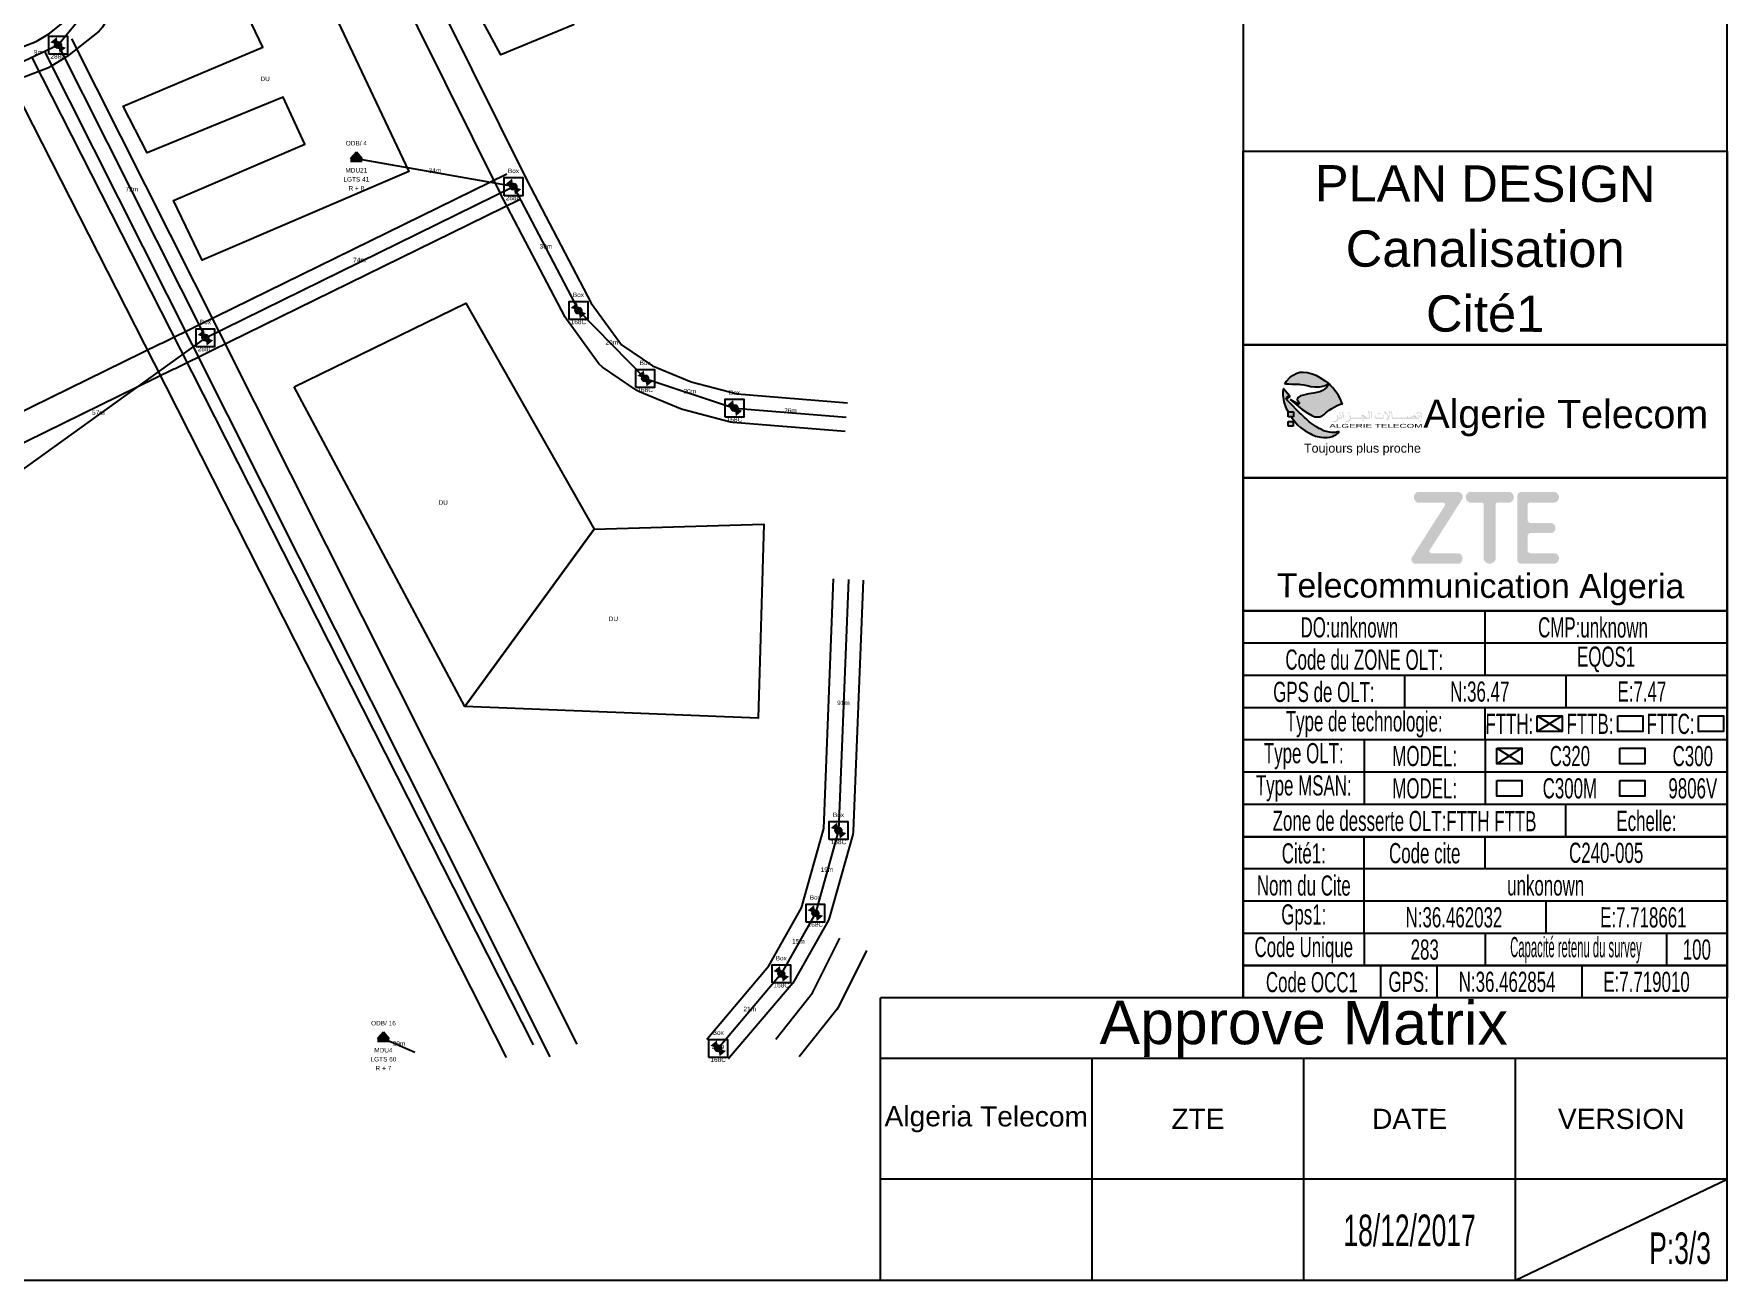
# Model space of a CAD drawing. Header units: millimetres. Extents: x -2012 to 1398, y -1200 to 746.
# Drawn here: x 978.3 to 1398.3, y -280.2 to 28.9 of the extents above; entities that cross this region are included whole.
import ezdxf
from ezdxf.enums import TextEntityAlignment as Align

# ---------------------------------------------------------------- set-up
doc = ezdxf.new("R2010")
doc.units = ezdxf.units.MM
doc.styles.get("Standard").update_dxf_attribs({"font": 'arial.ttf'})

# ---------------------------------------------------------------- blocks, each defined once
blk = doc.blocks.new('AT LOGO')
at = {"linetype": 'Continuous', "true_color": 0x0000ff}
h = blk.add_hatch(color=5, dxfattribs=at)
h.paths.add_polyline_path([(9.49, -4.04), (9.01, -3.78), (8.54, -3.58), (7.95, -3.43), (7.42, -3.39), (7.03, -3.41), (6.64, -3.53), (6.19, -3.75), (5.76, -4.07), (5.37, -4.49), (5.15, -4.85), (5.32, -4.87), (5.67, -4.89), (6.01, -4.9), (6.48, -4.9), (6.95, -4.94), (7.12, -4.96), (7.55, -5), (7.94, -5.1), (8.39, -5.21), (8.88, -5.27), (9.46, -5.27), (9.88, -5.18), (10.16, -5.09), (10.44, -4.9), (10.55, -4.77), (10.19, -4.52)], flags=0)
h.paths.add_polyline_path([(9.41, -10.38), (9.07, -10.18), (8.69, -9.92), (8.46, -9.76), (8.18, -9.54), (7.99, -9.38), (7.75, -9.15), (7.6, -9.02), (7.37, -8.81), (7.16, -8.61), (6.98, -8.43), (6.73, -8.18), (5.98, -7.41), (5.39, -6.81), (5.33, -6.69), (5.33, -6.6), (5.37, -6.59), (5.49, -6.6), (5.62, -6.64), (5.5, -6.56), (5.46, -6.51), (5.44, -6.48), (5.43, -6.42), (5.46, -6.41), (5.51, -6.41), (5.58, -6.43), (5.83, -6.45), (5.74, -6.31), (4.99, -5.47), (4.96, -5.45), (4.96, -5.47), (4.92, -5.8), (4.92, -6.26), (5, -6.79), (5.04, -7.07), (5.2, -7.56), (5.28, -7.8), (5.56, -8.3), (6.24, -8.3), (6.24, -8.93), (5.93, -8.93), (6.22, -9.3), (6.57, -9.72), (6.74, -9.92), (7.09, -10.24), (7.69, -10.66), (8.28, -11.01), (8.51, -11.14), (8.96, -11.32), (9.6, -11.47), (9.99, -11.51), (10.39, -11.51), (10.75, -11.47), (11.06, -11.38), (11.28, -11.26), (11.46, -11.16), (11.64, -11.01), (11.72, -10.94), (11.91, -10.75), (11.67, -10.8), (11.44, -10.86), (11.17, -10.86), (10.93, -10.86), (10.68, -10.83), (10.32, -10.75), (10, -10.65), (9.72, -10.52)], flags=0)
at = {"true_color": 0x009900}
h = blk.add_hatch(color=94, dxfattribs=at)
h.paths.add_polyline_path([(12.24, -7.18), (12, -6.67), (11.75, -6.22), (11.49, -5.84), (11.27, -5.54), (11.07, -5.31), (10.85, -5.08), (10.64, -4.84), (10.38, -5.27), (10.08, -5.51), (9.81, -5.67), (9.51, -5.81), (9.07, -5.93), (8.7, -5.99), (8.13, -6.06), (7.45, -6.24), (7.1, -6.33), (6.8, -6.54), (6.72, -6.67), (6.7, -6.75), (6.7, -6.82), (6.74, -6.9), (6.88, -7.11), (6.94, -7.18), (6.94, -7.24), (6.93, -7.3), (6.9, -7.34), (6.85, -7.34), (6.75, -7.33), (6.69, -7.29), (5.81, -6.8), (6.56, -7.41), (7.32, -8.04), (8.01, -8.49), (8.51, -8.78), (8.88, -8.92), (9.02, -8.95), (9.3, -8.95), (9.51, -8.92), (9.78, -8.8), (10.02, -8.63), (10.16, -8.52), (10.25, -8.43), (10.65, -8.11), (10.99, -7.88), (11.27, -7.72), (11.54, -7.56), (11.74, -7.47), (11.95, -7.38), (12.06, -7.34), (12.14, -7.33), (12.3, -7.35)], flags=0)
h.paths.add_polyline_path([(6.24, -8.3), (5.56, -8.3), (5.56, -8.93), (6.24, -8.93)], flags=0)
h.paths.add_polyline_path([(6.19, -9.49), (5.57, -9.49), (5.57, -10.08), (6.19, -10.08)], flags=0)
at = {"linetype": 'Continuous', "true_color": 0x0000ff}
h = blk.add_hatch(color=5, dxfattribs=at)
h.paths.add_polyline_path([(12.18, -8.87), (12.17, -8.83), (12.17, -8.81), (12.16, -8.77), (12.14, -8.73), (12.1, -8.68), (12.09, -8.66), (12.08, -8.66), (12.02, -8.79), (12.05, -8.83), (12.05, -8.83), (12.07, -8.86), (12.08, -8.87), (12.09, -8.88), (12.1, -8.92), (12.11, -8.96), (12.12, -8.96), (12.12, -9.05), (11.78, -9.05), (11.78, -8.94), (11.77, -8.9), (11.77, -8.89), (11.75, -8.83), (11.71, -8.77), (11.68, -8.74), (11.65, -8.71), (11.65, -8.71), (11.64, -8.71), (11.63, -8.73), (11.62, -8.76), (11.62, -8.78), (11.6, -8.83), (11.6, -8.83), (11.62, -8.86), (11.63, -8.87), (11.64, -8.89), (11.66, -8.92), (11.68, -8.94), (11.69, -8.97), (11.71, -9.04), (11.72, -9.04), (11.72, -9.12), (11.71, -9.12), (11.71, -9.13), (11.7, -9.16), (11.69, -9.18), (11.67, -9.21), (11.65, -9.24), (11.65, -9.25), (11.6, -9.3), (11.58, -9.32), (11.54, -9.35), (11.51, -9.37), (11.47, -9.4), (11.41, -9.43), (11.38, -9.44), (11.32, -9.46), (11.21, -9.46), (11.07, -9.43), (11.06, -9.43), (11.05, -9.44), (11.05, -9.45), (11.05, -9.46), (11.05, -9.47), (11.1, -9.48), (11.15, -9.51), (11.27, -9.54), (11.33, -9.56), (11.43, -9.56), (11.47, -9.54), (11.5, -9.53), (11.53, -9.51), (11.56, -9.49), (11.59, -9.47), (11.63, -9.44), (11.67, -9.4), (11.7, -9.37), (11.71, -9.35), (11.74, -9.32), (11.75, -9.28), (11.77, -9.25), (11.78, -9.22), (11.78, -9.17), (12.18, -9.17)], flags=0)
h.paths.add_polyline_path([(12.44, -8.85), (12.43, -8.73), (12.39, -8.36), (12.37, -8.21), (12.37, -8.2), (12.37, -8.2), (12.29, -8.34), (12.29, -8.37), (12.3, -8.48), (12.32, -8.59), (12.34, -8.81), (12.35, -8.86), (12.35, -8.91), (12.35, -8.98), (12.36, -8.98), (12.36, -9.16), (12.35, -9.16), (12.35, -9.19), (12.36, -9.2), (12.37, -9.2), (12.37, -9.19), (12.38, -9.19), (12.39, -9.16), (12.4, -9.15), (12.42, -9.1), (12.43, -9.07), (12.44, -9.03)], flags=0)
h.paths.add_polyline_path([(12.08, -8.47), (12.09, -8.46), (12.09, -8.45), (12.09, -8.44), (12.09, -8.44), (12.07, -8.45), (12.07, -8.45), (12.01, -8.45), (12.01, -8.45), (12, -8.44), (11.97, -8.43), (11.96, -8.42), (11.94, -8.41), (11.94, -8.41), (11.94, -8.39), (11.94, -8.39), (11.97, -8.38), (11.97, -8.38), (12.01, -8.38), (12.01, -8.38), (12.04, -8.4), (12.05, -8.4), (12.06, -8.37), (12.06, -8.33), (12.04, -8.31), (12, -8.31), (11.98, -8.32), (11.96, -8.34), (11.93, -8.36), (11.93, -8.37), (11.91, -8.39), (11.9, -8.4), (11.9, -8.41), (11.9, -8.44), (11.91, -8.46), (11.91, -8.46), (11.93, -8.48), (11.93, -8.48), (11.93, -8.49), (11.92, -8.49), (11.9, -8.51), (11.88, -8.52), (11.87, -8.53), (11.87, -8.55), (11.88, -8.55), (11.93, -8.53), (11.96, -8.52), (11.98, -8.51), (12.04, -8.5), (12.06, -8.48)], flags=0)
h.paths.add_polyline_path([(13.05, -8.36), (12.99, -8.48), (13.13, -8.55), (13.19, -8.43)], flags=0)
h.paths.add_polyline_path([(13.2, -8.72), (13.17, -8.71), (13.13, -8.83), (13.17, -8.89), (13.21, -8.94), (13.23, -8.99), (13.24, -9.05), (13.24, -9.12), (13.23, -9.15), (13.19, -9.23), (13.13, -9.3), (13.09, -9.33), (13.07, -9.35), (13.01, -9.39), (13, -9.4), (12.93, -9.44), (12.85, -9.46), (12.74, -9.46), (12.74, -9.46), (12.6, -9.43), (12.58, -9.43), (12.57, -9.45), (12.57, -9.46), (12.58, -9.47), (12.69, -9.51), (12.76, -9.54), (12.86, -9.56), (12.95, -9.56), (13.03, -9.53), (13.09, -9.49), (13.15, -9.45), (13.23, -9.37), (13.25, -9.34), (13.28, -9.29), (13.3, -9.25), (13.3, -9.22), (13.3, -9.17), (15.69, -9.17), (15.69, -8.99), (15.6, -8.4), (15.64, -8.4), (15.64, -8.37), (15.65, -8.31), (15.65, -8.25), (15.62, -8.23), (15.56, -8.21), (15.53, -8.17), (15.53, -8.15), (15.52, -8.14), (15.51, -8.14), (15.5, -8.16), (15.49, -8.21), (15.48, -8.27), (15.52, -8.36), (15.52, -8.38), (15.53, -8.48), (15.55, -8.65), (15.58, -8.81), (15.61, -9.05), (15.3, -9.05), (15.24, -9), (15.18, -8.94), (15.08, -8.85), (15, -8.79), (14.95, -8.75), (14.9, -8.73), (14.85, -8.71), (14.77, -8.71), (14.73, -8.72), (14.7, -8.73), (14.67, -8.76), (14.66, -8.78), (14.64, -8.8), (14.61, -8.85), (14.61, -8.86), (14.74, -8.86), (14.77, -8.86), (14.86, -8.89), (14.97, -8.95), (15.08, -9.05), (13.3, -9.05), (13.3, -8.94), (13.3, -8.9), (13.28, -8.83)], flags=0)
h.paths.add_polyline_path([(14.95, -9.35), (14.82, -9.28), (14.76, -9.39), (14.89, -9.47)], flags=0)
h.paths.add_polyline_path([(15.95, -8.85), (15.91, -8.35), (15.89, -8.21), (15.88, -8.2), (15.88, -8.2), (15.81, -8.33), (15.8, -8.34), (15.8, -8.37), (15.85, -8.81), (15.87, -8.98), (15.87, -9.19), (15.87, -9.2), (15.89, -9.2), (15.92, -9.13), (15.93, -9.1), (15.95, -9.02)], flags=0)
h.paths.add_polyline_path([(17.42, -8.87), (17.4, -8.79), (17.39, -8.74), (17.37, -8.7), (17.36, -8.69), (17.35, -8.68), (17.34, -8.66), (17.33, -8.65), (17.33, -8.65), (17.32, -8.67), (17.3, -8.71), (17.27, -8.78), (17.27, -8.78), (17.28, -8.79), (17.31, -8.82), (17.32, -8.84), (17.33, -8.86), (17.34, -8.88), (17.36, -8.94), (17.36, -8.94), (17.36, -9.03), (16.61, -9.03), (16.56, -9.02), (16.48, -9), (16.45, -8.98), (16.42, -8.95), (16.4, -8.93), (16.39, -8.91), (16.38, -8.88), (16.37, -8.88), (16.37, -8.81), (16.38, -8.81), (16.39, -8.76), (16.42, -8.69), (16.42, -8.67), (16.4, -8.66), (16.38, -8.69), (16.37, -8.71), (16.34, -8.76), (16.33, -8.81), (16.32, -8.84), (16.31, -8.87), (16.31, -8.96), (16.33, -9.03), (16.37, -9.08), (16.39, -9.1), (16.42, -9.13), (16.48, -9.15), (16.52, -9.16), (16.58, -9.17), (17.42, -9.17)], flags=0)
h.paths.add_polyline_path([(16.87, -8.54), (16.73, -8.47), (16.67, -8.58), (16.81, -8.65)], flags=0)
h.paths.add_polyline_path([(17.05, -8.46), (16.92, -8.39), (16.86, -8.51), (16.99, -8.58)], flags=0)
h.paths.add_polyline_path([(17.68, -8.37), (17.61, -8.3), (17.55, -8.25), (17.51, -8.25), (17.49, -8.28), (17.49, -8.3), (17.49, -8.41), (17.5, -8.42), (17.51, -8.45), (17.53, -8.48), (17.56, -8.51), (17.62, -8.57), (17.64, -8.59), (17.65, -8.59), (17.68, -8.59), (17.71, -8.58), (17.74, -8.58), (17.74, -8.59), (17.75, -8.6), (17.76, -8.61), (17.77, -8.62), (17.79, -8.64), (17.79, -8.65), (17.81, -8.66), (17.81, -8.68), (17.83, -8.71), (17.84, -8.72), (17.86, -8.75), (17.97, -8.94), (17.97, -8.96), (17.94, -9), (17.87, -9.06), (17.8, -9.11), (17.75, -9.13), (17.74, -9.19), (17.73, -9.22), (17.73, -9.28), (17.85, -9.28), (17.98, -9.26), (18.08, -9.24), (18.1, -9.24), (18.1, -9.21), (18.1, -9.09), (18.09, -9.03), (18.05, -8.96), (18.05, -8.94), (18.09, -8.87), (18.12, -8.8), (18.15, -8.73), (18.16, -8.66), (18.16, -8.63), (18.17, -8.55), (18.17, -8.47), (18.21, -8.48), (18.22, -8.48), (18.25, -8.36), (18.25, -8.34), (18.17, -8.3), (18.14, -8.28), (18.13, -8.27), (18.12, -8.25), (18.12, -8.24), (18.11, -8.24), (18.1, -8.24), (18.1, -8.24), (18.07, -8.32), (18.07, -8.35), (18.07, -8.41), (18.1, -8.43), (18.1, -8.43), (18.1, -8.57), (18.09, -8.66), (18.05, -8.8), (18.03, -8.86), (18.02, -8.87), (18.01, -8.87), (17.96, -8.78), (17.9, -8.68), (17.8, -8.52)], flags=0)
h.paths.add_polyline_path([(18.01, -9.01), (18.01, -9.01), (18.01, -9.02), (18.01, -9.03), (18.03, -9.06), (18.03, -9.07), (18.04, -9.08), (18.04, -9.08), (18.04, -9.12), (18.04, -9.12), (18.03, -9.13), (18.02, -9.13), (18, -9.14), (17.97, -9.14), (17.97, -9.15), (17.85, -9.15), (17.85, -9.14), (17.86, -9.14), (17.87, -9.14), (17.89, -9.12), (17.95, -9.07), (17.99, -9.03)], flags=0)
h.paths.add_polyline_path([(18.44, -8.31), (18.42, -8.22), (18.42, -8.21), (18.41, -8.21), (18.31, -8.36), (18.34, -8.39), (18.35, -8.41), (18.37, -8.45), (18.39, -8.51), (18.4, -8.66), (18.42, -8.93), (18.43, -9.02), (18.44, -9.06), (18.45, -9.08), (18.46, -9.1), (18.48, -9.13), (18.49, -9.15), (18.51, -9.16), (18.54, -9.17), (20.26, -9.17), (20.29, -9.16), (20.32, -9.15), (20.34, -9.13), (20.35, -9.13), (20.35, -9.13), (20.41, -9.16), (20.45, -9.17), (21.84, -9.17), (21.84, -8.87), (21.83, -8.81), (21.82, -8.78), (21.8, -8.74), (21.77, -8.7), (21.76, -8.67), (21.75, -8.67), (21.75, -8.68), (21.69, -8.8), (21.69, -8.8), (21.72, -8.83), (21.72, -8.84), (21.74, -8.86), (21.75, -8.88), (21.76, -8.91), (21.77, -8.93), (21.78, -8.96), (21.78, -8.96), (21.78, -9.05), (21.45, -9.05), (21.45, -8.92), (21.44, -8.88), (21.42, -8.85), (21.4, -8.82), (21.39, -8.81), (21.36, -8.79), (21.34, -8.77), (21.29, -8.76), (21.17, -8.76), (21.11, -8.77), (21.04, -8.8), (20.99, -8.83), (20.93, -8.87), (20.86, -8.92), (20.76, -8.97), (20.69, -9), (20.64, -9.01), (20.61, -9.02), (20.58, -9.03), (20.49, -9.03), (20.46, -9.02), (20.45, -9.01), (20.44, -9.01), (20.4, -8.97), (20.4, -8.96), (20.39, -8.95), (20.38, -8.94), (20.37, -8.91), (20.35, -8.88), (20.35, -8.85), (20.34, -8.83), (20.34, -8.82), (20.33, -8.81), (20.33, -8.81), (20.32, -8.82), (20.3, -8.85), (20.3, -8.89), (20.31, -8.94), (20.31, -8.96), (20.3, -8.99), (20.29, -9.01), (20.28, -9.01), (20.26, -9.02), (20.24, -9.05), (18.55, -9.05), (18.52, -9), (18.5, -8.96), (18.48, -8.82), (18.47, -8.66), (18.46, -8.45)], flags=0)
h.paths.add_polyline_path([(20.8, -9.03), (20.81, -9.03), (20.88, -8.99), (20.96, -8.95), (21, -8.93), (21.01, -8.93), (21.07, -8.91), (21.11, -8.9), (21.11, -8.9), (21.21, -8.9), (21.21, -8.9), (21.23, -8.91), (21.26, -8.92), (21.27, -8.92), (21.28, -8.93), (21.29, -8.93), (21.31, -8.94), (21.31, -8.95), (21.32, -8.95), (21.32, -9), (21.31, -9), (21.3, -9.01), (21.29, -9.01), (21.28, -9.02), (21.23, -9.03), (21.23, -9.03), (20.8, -9.03)], flags=0)
h.paths.add_polyline_path([(22.06, -8.36), (22.05, -8.22), (22.04, -8.2), (22.04, -8.2), (21.97, -8.34), (21.96, -8.35), (21.96, -8.37), (22.01, -8.82), (22.02, -8.98), (22.02, -9.2), (22.03, -9.2), (22.05, -9.2), (22.08, -9.13), (22.09, -9.1), (22.11, -9.03), (22.11, -8.86)], flags=0)
h.paths.add_polyline_path([(21.84, -8.39), (21.71, -8.32), (21.64, -8.44), (21.78, -8.51)], flags=0)
h.paths.add_polyline_path([(21.66, -8.47), (21.52, -8.4), (21.46, -8.51), (21.6, -8.58)], flags=0)
h.paths.add_polyline_path([(22.07, -9.34), (22.06, -9.33), (22.05, -9.32), (22.01, -9.32), (21.99, -9.33), (21.97, -9.34), (21.93, -9.39), (21.91, -9.42), (21.91, -9.46), (21.92, -9.47), (21.92, -9.48), (21.93, -9.48), (21.94, -9.49), (21.95, -9.5), (21.95, -9.5), (21.94, -9.5), (21.92, -9.51), (21.92, -9.51), (21.9, -9.52), (21.89, -9.53), (21.88, -9.54), (21.88, -9.56), (21.89, -9.56), (21.91, -9.55), (22.02, -9.52), (22.05, -9.51), (22.07, -9.49), (22.09, -9.48), (22.09, -9.48), (22.1, -9.47), (22.1, -9.45), (22.09, -9.45), (22.08, -9.46), (22.08, -9.46), (22.02, -9.46), (22.02, -9.46), (22, -9.45), (21.97, -9.43), (21.96, -9.43), (21.95, -9.42), (21.95, -9.41), (21.96, -9.4), (21.96, -9.4), (21.97, -9.4), (21.97, -9.39), (22.02, -9.39), (22.02, -9.4), (22.03, -9.4), (22.04, -9.41), (22.05, -9.41), (22.05, -9.41), (22.06, -9.4), (22.06, -9.4), (22.07, -9.39)], flags=0)
at = {"color": 5, "true_color": 0x0000ff}
for p, q in [((5.37, -4.49), (5.76, -4.07)), ((5.76, -4.07), (6.19, -3.75)), ((6.19, -3.75), (6.64, -3.53)), ((6.64, -3.53), (7.03, -3.41)), ((7.03, -3.41), (7.42, -3.39)), ((7.42, -3.39), (7.95, -3.43)), ((7.95, -3.43), (8.54, -3.58)), ((8.54, -3.58), (9.01, -3.78)), ((9.01, -3.78), (9.49, -4.04)), ((9.49, -4.04), (10.19, -4.52)), ((5.15, -4.85), (5.37, -4.49)), ((5.32, -4.87), (5.15, -4.85)), ((5.67, -4.89), (5.32, -4.87)), ((6.01, -4.9), (5.67, -4.89)), ((6.48, -4.9), (6.01, -4.9)), ((6.95, -4.94), (6.48, -4.9)), ((7.12, -4.96), (6.95, -4.94)), ((7.55, -5), (7.12, -4.96)), ((7.94, -5.1), (7.55, -5)), ((8.39, -5.21), (7.94, -5.1)), ((8.88, -5.27), (8.39, -5.21)), ((9.46, -5.27), (8.88, -5.27)), ((9.88, -5.18), (9.46, -5.27)), ((10.16, -5.09), (9.88, -5.18)), ((10.44, -4.9), (10.16, -5.09)), ((10.19, -4.52), (10.55, -4.77)), ((10.55, -4.77), (10.44, -4.9))]:
    blk.add_line(p, q, dxfattribs=at)
at = {"color": 5, "linetype": 'ByBlock', "true_color": 0x0000ff}
for p, q in [((4.96, -5.47), (4.92, -5.8)), ((4.92, -5.8), (4.92, -6.26)), ((4.92, -6.26), (5, -6.79)), ((5, -6.79), (5.04, -7.07)), ((5.04, -7.07), (5.2, -7.56)), ((5.2, -7.56), (5.28, -7.8)), ((5.28, -7.8), (5.56, -8.3))]:
    blk.add_line(p, q, dxfattribs=at)
at = {"color": 5, "linetype": 'Continuous', "true_color": 0x0000ff}
for p, q in [((4.99, -5.47), (4.96, -5.45)), ((4.96, -5.45), (4.96, -5.47)), ((5.74, -6.31), (4.99, -5.47)), ((5.33, -6.64), (5.34, -6.6)), ((5.33, -6.69), (5.33, -6.64)), ((5.39, -6.81), (5.33, -6.69)), ((5.34, -6.6), (5.37, -6.59)), ((5.37, -6.59), (5.49, -6.6)), ((5.98, -7.41), (5.39, -6.81)), ((5.43, -6.42), (5.46, -6.41)), ((5.43, -6.44), (5.43, -6.42)), ((5.44, -6.48), (5.43, -6.44)), ((5.46, -6.51), (5.44, -6.48)), ((5.46, -6.41), (5.51, -6.41)), ((5.5, -6.56), (5.46, -6.51)), ((5.49, -6.6), (5.62, -6.64)), ((5.62, -6.64), (5.5, -6.56)), ((5.51, -6.41), (5.58, -6.43)), ((5.58, -6.43), (5.83, -6.45)), ((5.83, -6.45), (5.74, -6.31)), ((6.73, -8.18), (5.98, -7.41)), ((6.98, -8.43), (6.73, -8.18)), ((5.93, -8.93), (6.22, -9.3)), ((6.22, -9.3), (6.57, -9.72)), ((6.57, -9.72), (6.74, -9.92)), ((6.74, -9.92), (7.09, -10.24)), ((7.16, -8.61), (6.98, -8.43)), ((7.09, -10.24), (7.69, -10.66)), ((7.37, -8.81), (7.16, -8.61)), ((7.6, -9.02), (7.37, -8.81)), ((7.75, -9.15), (7.6, -9.02)), ((7.99, -9.38), (7.75, -9.15)), ((8.18, -9.54), (7.99, -9.38)), ((8.46, -9.76), (8.18, -9.54)), ((8.69, -9.92), (8.46, -9.76)), ((9.07, -10.18), (8.69, -9.92)), ((9.41, -10.38), (9.07, -10.18)), ((9.72, -10.52), (9.41, -10.38)), ((7.69, -10.66), (8.28, -11.01)), ((8.28, -11.01), (8.51, -11.14)), ((8.51, -11.14), (8.96, -11.32)), ((8.96, -11.32), (9.6, -11.47)), ((9.6, -11.47), (9.99, -11.51)), ((10, -10.65), (9.72, -10.52)), ((9.99, -11.51), (10.39, -11.51)), ((10.32, -10.75), (10, -10.65)), ((10.68, -10.83), (10.32, -10.75)), ((10.39, -11.51), (10.75, -11.47)), ((10.93, -10.86), (10.68, -10.83)), ((10.75, -11.47), (11.06, -11.38)), ((11.17, -10.86), (10.93, -10.86)), ((11.06, -11.38), (11.28, -11.26)), ((11.44, -10.86), (11.17, -10.86)), ((11.28, -11.26), (11.46, -11.16)), ((11.67, -10.8), (11.44, -10.86)), ((11.46, -11.16), (11.64, -11.01)), ((11.64, -11.01), (11.72, -10.94)), ((11.91, -10.75), (11.67, -10.8)), ((11.72, -10.94), (11.91, -10.75))]:
    blk.add_line(p, q, dxfattribs=at)
at = {"color": 92, "lineweight": -3, "true_color": 0x00cc00}
for p, q in [((7.45, -6.24), (7.1, -6.33)), ((8.13, -6.06), (7.45, -6.24)), ((8.7, -5.99), (8.13, -6.06)), ((9.07, -5.93), (8.7, -5.99)), ((9.51, -5.81), (9.07, -5.93)), ((9.81, -5.67), (9.51, -5.81)), ((10.08, -5.51), (9.81, -5.67)), ((10.38, -5.27), (10.08, -5.51)), ((10.64, -4.84), (10.38, -5.27)), ((10.85, -5.08), (10.64, -4.84)), ((10.64, -4.84), (10.64, -4.84)), ((11.07, -5.31), (10.85, -5.08)), ((11.27, -5.54), (11.07, -5.31)), ((11.49, -5.84), (11.27, -5.54)), ((11.75, -6.22), (11.49, -5.84)), ((12, -6.67), (11.75, -6.22)), ((5.56, -8.3), (6.24, -8.3)), ((5.56, -8.93), (5.56, -8.3)), ((6.69, -7.29), (5.81, -6.8)), ((5.81, -6.8), (6.56, -7.41)), ((6.24, -8.3), (6.24, -8.93)), ((6.56, -7.41), (7.32, -8.04)), ((6.75, -7.33), (6.69, -7.29)), ((6.72, -6.67), (6.7, -6.75)), ((6.7, -6.75), (6.7, -6.82)), ((6.7, -6.82), (6.74, -6.9)), ((6.8, -6.54), (6.72, -6.67)), ((6.74, -6.9), (6.88, -7.11)), ((6.85, -7.34), (6.75, -7.33)), ((7.1, -6.33), (6.8, -6.54)), ((6.9, -7.34), (6.85, -7.34)), ((6.88, -7.11), (6.94, -7.18)), ((6.93, -7.3), (6.9, -7.34)), ((6.94, -7.24), (6.93, -7.3)), ((6.94, -7.18), (6.94, -7.24)), ((7.32, -8.04), (8.01, -8.49)), ((10.25, -8.43), (10.65, -8.11)), ((10.65, -8.11), (10.99, -7.88)), ((10.99, -7.88), (11.27, -7.72)), ((11.27, -7.72), (11.54, -7.56)), ((11.54, -7.56), (11.74, -7.47)), ((11.74, -7.47), (11.95, -7.38)), ((11.95, -7.38), (12.06, -7.34)), ((12.24, -7.18), (12, -6.67)), ((12.06, -7.34), (12.14, -7.33)), ((12.14, -7.33), (12.3, -7.35)), ((12.3, -7.35), (12.24, -7.18)), ((6.24, -8.93), (5.56, -8.93)), ((5.57, -9.49), (6.19, -9.49)), ((5.57, -10.08), (5.57, -9.49)), ((6.19, -10.08), (5.57, -10.08)), ((6.19, -9.49), (6.19, -10.08)), ((8.01, -8.49), (8.51, -8.78)), ((8.51, -8.78), (8.88, -8.92)), ((8.88, -8.92), (9.02, -8.95)), ((9.02, -8.95), (9.3, -8.95)), ((9.3, -8.95), (9.51, -8.92)), ((9.51, -8.92), (9.78, -8.8)), ((9.78, -8.8), (10.02, -8.63)), ((10.02, -8.63), (10.16, -8.52)), ((10.16, -8.52), (10.25, -8.43))]:
    blk.add_line(p, q, dxfattribs=at)
at = {"ltscale": 0.2}
blk.add_text('Algerie Telecom', height=3.5, rotation=359.884, dxfattribs=at).set_placement((22.33, -10.29))
at = {"color": 94, "true_color": 0x009900, "width": 1.8}
blk.add_text('ALGERIE TELECOM', height=0.4867, dxfattribs=at).set_placement((10.67, -10.29))
at = {"color": 5, "linetype": 'Continuous', "true_color": 0x0000ff}
blk.add_text('Toujours plus proche', height=1.1124, dxfattribs=at).set_placement((7.52, -13.37))
blk = doc.blocks.new('ZTE LOGO')
at = {"true_color": 0x0066cc}
h = blk.add_hatch(color=152, dxfattribs=at)
edge = h.paths.add_edge_path(flags=0)
edge.add_arc((26.6, -2.36), 0.624, 340.3713, 439.47)
edge.add_line((26.72, -1.75), (21.7, -1.75))
edge.add_arc((21.7, -2.15), 0.403, 90, 124.8026)
edge.add_arc((21.87, -2.4), 0.713, 124.8026, 246.0414)
edge.add_line((21.59, -3.06), (24.74, -3.06))
edge.add_arc((24.76, -3.32), 0.263, -37.668, 95.2063, ccw=False)
edge.add_line((24.97, -3.48), (20.88, -9.91))
edge.add_arc((21.03, -10), 0.168, 147.5696, 166.7577)
edge.add_arc((21.43, -10.1), 0.585, 166.7577, 246.7557)
edge.add_arc((21.27, -10.48), 0.168, 246.7557, 270)
edge.add_line((21.27, -10.65), (26.75, -10.65))
edge.add_arc((26.75, -10.48), 0.168, 270, 301.3266)
edge.add_arc((26.46, -10), 0.733, 301.3266, 420.2615)
edge.add_arc((26.74, -9.51), 0.168, 60.2615, 90)
edge.add_line((26.74, -9.34), (23.31, -9.34))
edge.add_arc((23.31, -9.1), 0.234, 136.9789, 270.9901, ccw=False)
edge.add_line((23.14, -8.94), (27.19, -2.57))
edge = h.paths.add_edge_path(flags=0)
edge.add_arc((31.57, -3.34), 0.282, 89.0465, 172.1994, ccw=False)
edge.add_line((31.57, -3.06), (33.09, -3.06))
edge.add_arc((32.85, -2.4), 0.697, 290.3968, 430.0648)
edge.add_line((33.08, -1.75), (28.05, -1.75))
edge.add_arc((28.28, -2.4), 0.697, 109.8891, 249.5896)
edge.add_line((28.04, -3.06), (29.52, -3.06))
edge.add_arc((29.53, -3.34), 0.282, -6.4671, 92.287, ccw=False)
edge.add_line((29.81, -3.37), (29.81, -10.09))
edge.add_arc((29.98, -10.09), 0.168, 180, 202.0682)
edge.add_arc((30.55, -9.86), 0.786, 202.0682, 268.4705)
edge.add_line((30.53, -10.65), (30.57, -10.65))
edge.add_arc((30.55, -9.86), 0.786, 271.5295, 336.5638)
edge.add_arc((31.12, -10.11), 0.168, 336.5638, 360)
edge.add_line((31.29, -10.11), (31.29, -3.3))
edge = h.paths.add_edge_path(flags=0)
edge.add_line((35.26, -5.2), (35.26, -3.39))
edge.add_arc((35.59, -3.39), 0.336, 90, 180, ccw=False)
edge.add_line((35.59, -3.06), (38.65, -3.06))
edge.add_arc((38.48, -2.4), 0.676, 284.7167, 436.0783)
edge.add_line((38.64, -1.75), (34.41, -1.75))
edge.add_arc((34.48, -2.24), 0.498, 97.4126, 173.1021)
edge.add_line((33.98, -2.18), (33.98, -10.22))
edge.add_arc((34.49, -10.13), 0.52, 189.4263, 262.2716)
edge.add_line((34.42, -10.65), (38.65, -10.65))
edge.add_arc((38.48, -9.99), 0.676, 284.7167, 436.0783)
edge.add_line((38.64, -9.34), (35.59, -9.34))
edge.add_arc((35.59, -9), 0.336, 180, 270, ccw=False)
edge.add_line((35.26, -9), (35.26, -7.24))
edge.add_arc((35.66, -7.24), 0.403, 90, 180, ccw=False)
edge.add_line((35.66, -6.84), (38.3, -6.84))
edge.add_arc((38.06, -6.22), 0.663, 291.6587, 429.5493)
edge.add_line((38.29, -5.6), (35.66, -5.6))
edge.add_arc((35.66, -5.2), 0.403, 180, 270, ccw=False)
at = {"ltscale": 0.2}
blk.add_text('Telecommunication Algeria ', height=3, rotation=359.884, dxfattribs=at).set_placement((30, -14.88), align=Align.CENTER)
blk = doc.blocks.new('big_block')
for p, q in [((1278.28, 313.78), (1278.28, -210.22)), ((1338.28, -130.23), (1338.28, -114.23)), ((1398.28, -122.23), (1278.28, -122.23)), ((1398.28, -130.23), (1278.28, -130.23)), ((1318.28, -130.23), (1318.28, -138.23)), ((1358.28, -130.23), (1358.28, -138.23)), ((1398.28, -138.23), (1278.28, -138.23)), ((1338.28, -146.23), (1338.28, -138.23)), ((1398.28, -146.23), (1278.28, -146.23)), ((1308.28, -146.23), (1308.28, -162.23)), ((1338.28, -146.23), (1338.28, -162.23)), ((1398.28, -154.23), (1278.28, -154.23)), ((1398.28, -162.23), (1278.28, -162.23)), ((1358.28, -170.23), (1358.28, -162.23)), ((1308.29, -194.23), (1308.29, -170.23)), ((1338.29, -178.23), (1338.29, -170.23)), ((1398.29, -178.23), (1278.28, -178.23)), ((1398.29, -186.23), (1278.28, -186.23)), ((1353.29, -186.23), (1353.29, -194.23)), ((1398.28, -194.22), (1278.28, -194.22)), ((1308.29, -194.22), (1308.29, -202.22)), ((1338.29, -194.22), (1338.29, -202.22)), ((1383.28, -194.22), (1383.28, -202.22)), ((1312.3, -202.22), (1312.3, -210.22)), ((1326.29, -202.22), (1326.29, -210.22)), ((1362.29, -202.22), (1362.29, -210.22)), ((1398.28, -210.22), (1188.28, -210.22)), ((1188.28, -280.22), (1188.28, -210.22)), ((1398.28, -225.22), (1188.28, -225.22)), ((1240.78, -280.22), (1240.78, -225.22)), ((1293.28, -280.22), (1293.28, -225.22)), ((1345.78, -280.22), (1345.78, -225.22)), ((1398.28, -255.22), (1188.28, -255.22)), ((1345.78, -280.22), (1398.28, -255.22))]:
    blk.add_line(p, q)
at = {"color": 1, "ltscale": 3, "true_color": 0xff0000}
for p, q in [((1351.17, -140.27), (1357.39, -144.18)), ((1357.39, -140.27), (1351.17, -144.18)), ((1341.18, -148.27), (1347.4, -152.18)), ((1347.4, -148.27), (1341.18, -152.18))]:
    blk.add_line(p, q, dxfattribs=at)
for points in [[(558.28, -280.22), (1398.28, -280.22), (1398.28, 313.78), (558.28, 313.78)], [(1398.28, -48.23), (1278.28, -48.23), (1278.28, -0.23), (1398.28, -0.23)], [(1278.28, -48.23), (1398.28, -48.23), (1398.28, -81.23), (1278.28, -81.23)], [(1278.28, -81.23), (1398.28, -81.23), (1398.28, -114.23), (1278.28, -114.23)], [(1398.28, -170.23), (1278.28, -170.23), (1278.28, -114.23), (1398.28, -114.23)], [(1351.17, -140.27), (1357.39, -140.27), (1357.39, -144.18), (1351.17, -144.18)], [(1371.17, -140.27), (1377.39, -140.27), (1377.39, -144.18), (1371.17, -144.18)], [(1391.17, -140.27), (1397.39, -140.27), (1397.39, -144.18), (1391.17, -144.18)], [(1341.18, -148.27), (1347.4, -148.27), (1347.4, -152.18), (1341.18, -152.18)], [(1371.67, -148.27), (1377.89, -148.27), (1377.89, -152.18), (1371.67, -152.18)], [(1341.18, -156.27), (1347.4, -156.27), (1347.4, -160.18), (1341.18, -160.18)], [(1371.67, -156.27), (1377.89, -156.27), (1377.89, -160.18), (1371.67, -160.18)], [(1278.28, -170.23), (1398.28, -170.23), (1398.28, -202.22), (1278.28, -202.22)], [(1278.28, -202.22), (1398.28, -202.22), (1398.28, -210.22), (1278.28, -210.22)]]:
    blk.add_lwpolyline(points, close=True)
at = {"xscale": 2, "yscale": 2, "zscale": 2}
for name, p in [('AT LOGO', (1278.28, -48.23)), ('ZTE LOGO', (1278.28, -81.23))]:
    blk.add_blockref(name, p, dxfattribs=at)
at = {"ltscale": 0.2}
for s, p in [('PLAN DESIGN', (1338.28, -8.23)), ('Canalisation', (1338.28, -24.23)), ('Cité1', (1338.28, -40.23))]:
    blk.add_text(s, height=9, rotation=359.884, dxfattribs=at).set_placement(p, align=Align.MIDDLE)
for s, height, width, p in [('DO:unknown', 5, 0.6, (1304.6, -118.23)), ('CMP:unknown', 5, 0.6, (1365.03, -118.23)), ('Code du ZONE OLT:', 5, 0.6, (1308.28, -126.23)), ('GPS de OLT:', 5, 0.6, (1298.28, -134.23)), ('N:36.47', 5, 0.6, (1336.94, -134.23)), ('E:7.47', 5, 0.6, (1377.15, -134.23)), ('Type de technologie:', 5, 0.6, (1308.28, -142.23)), ('FTTH:', 5, 0.6, (1344.28, -142.23)), ('FTTB:', 5, 0.6, (1364.28, -142.23)), ('FTTC:', 5, 0.6, (1384.28, -142.23)), ('Type OLT:', 5, 0.6, (1293.28, -150.23)), ('MODEL:', 5, 0.6, (1323.28, -150.23)), ('C320', 5, 0.6, (1359.29, -150.23)), ('C300', 5, 0.6, (1389.78, -150.23)), ('Type MSAN:', 5, 0.6, (1293.28, -158.23)), ('MODEL:', 5, 0.6, (1323.28, -158.23)), ('C300M', 5, 0.6, (1359.29, -158.23)), ('9806V', 5, 0.6, (1389.78, -158.23)), ('Zone de desserte OLT:FTTH FTTB', 5, 0.6, (1318.28, -166.23)), ('Echelle:', 5, 0.6, (1378.28, -166.23)), ('Cité1:', 5, 0.6, (1293.29, -174.23)), ('Code cite', 5, 0.6, (1323.29, -174.23)), ('Nom du Cite', 5, 0.6, (1293.29, -182.23)), ('Gps1:', 5, 0.6, (1293.29, -190.23)), ('N:36.462032', 5, 0.6, (1330.54, -190.23)), ('E:7.718661', 5, 0.6, (1377.51, -190.23)), ('Code Unique', 4.9995, 0.6, (1293.29, -198.22)), ('Capacité retenu du survey', 4.9995, 0.4, (1360.79, -198.22)), ('GPS:', 5, 0.6, (1319.3, -206.22)), ('N:36.462854', 5, 0.6, (1343.72, -206.22)), ('E:7.719010', 5, 0.6, (1378.3, -206.22))]:
    blk.add_text(s, height=height, rotation=359.884, dxfattribs=dict(at, width=width)).set_placement(p, align=Align.MIDDLE)
at = {"color": 1, "ltscale": 0.2, "true_color": 0xff0000, "width": 0.6}
for s, height, p in [('EQOS1', 5, (1368.28, -126.23)), ('C240-005', 5, (1368.29, -174.23)), ('unkonown', 5, (1353.29, -182.23)), ('283', 4.999, (1323.29, -198.22)), ('100', 4.999, (1390.78, -198.22)), ('Code OCC1', 4.999, (1295.3, -206.22))]:
    blk.add_text(s, height=height, rotation=359.884, dxfattribs=at).set_placement(p, align=Align.MIDDLE)
for s, height, p in [('Approve Matrix', 10.7809, (1293.28, -217.69)), ('Algeria Telecom', 5, (1214.53, -240.22)), ('ZTE', 5, (1267.03, -240.22)), ('DATE', 5, (1319.53, -240.22)), ('VERSION', 5, (1372.03, -240.22))]:
    blk.add_text(s, height=height, rotation=359.884).set_placement(p, align=Align.MIDDLE)
at = {"width": 0.6}
blk.add_text('18/12/2017', height=7.824, dxfattribs=at).set_placement((1319.53, -267.72), align=Align.MIDDLE)
blk.add_text('P:3/3', height=7.824, dxfattribs=at).set_placement((1394.28, -276.22), align=Align.RIGHT)
blk = doc.blocks.new('roads.block1.A4')
at = {"layer": 'roads', "color": 7}
for points in [[(92.96, 38.24), (86.56, 27.33), (85.83, 26.48), (79.03, 20.89), (78.69, 20.65), (75.39, 18.59), (74.88, 18.33), (69.62, 16.22)], [(30.23, 48.59), (33.16, 37.57), (38.63, 29.94), (49.98, 22.86), (61.39, 21.32), (67.58, 22.3), (72.24, 24.17), (75.12, 25.97), (81.33, 31.06), (87.12, 40.93), (88.69, 52.38), (88.12, 56.51), (85.84, 63.08), (78.83, 72.24), (68.95, 77.97), (57.46, 79.52), (51.55, 78.52), (46.49, 76.6), (43.45, 74.88), (37.53, 69.76), (31.75, 59.84), (30.23, 48.59)], [(136.8, 79.16), (178.33, -6.62), (192.25, -33.9), (198.84, -43.18), (205.5, -47.81), (213.86, -51.36), (223.82, -54.04), (247.71, -56.04)], [(247.18, -62.41), (223, -60.4), (222.43, -60.3), (211.98, -57.48), (211.56, -57.33), (202.69, -53.57), (202.12, -53.25), (194.72, -48.11), (193.94, -47.34), (186.9, -37.42), (186.65, -37.02), (172.61, -9.5), (172.58, -9.44), (131.04, 76.37)], [(79.87, 24.77), (111.71, -40.16), (189.13, -198.34)], [(71.3, 20.61), (103.47, -44.29), (179.7, -198.45)], [(183.38, -201.16), (105.97, -42.98), (74.12, 21.95)], [(173.97, -201.29), (97.73, -47.13), (65.57, 17.77)], [(-0.33, -92.91), (99.16, -42.85), (99.39, -42.74), (107.4, -38.71), (174.02, -5.19)], [(176.9, -10.9), (110.28, -44.43), (102.27, -48.46), (102.04, -48.57), (2.55, -98.63)], [(217.27, -197.23), (217.43, -197.04), (230.72, -180.94), (237.76, -168.06), (242.57, -150.45), (244.7, -95.1)], [(251.09, -95.35), (248.95, -151.06), (248.84, -151.78), (243.84, -170.11), (243.56, -170.8), (236.19, -184.27), (235.85, -184.77), (222.21, -201.3), (221.99, -201.54), (221.93, -201.6)], [(232.19, -197.18), (240.13, -186.95), (246.03, -174.78)], [(251.79, -177.57), (245.74, -190.04), (245.39, -190.61), (237.24, -201.1)]]:
    blk.add_lwpolyline(points, dxfattribs=at)
blk = doc.blocks.new('buildings.block2.A4')
at = {"layer": 'building', "color": 7}
for points in [[(150.93, 62.59), (195.59, 84.32), (205.77, 65.67), (177.46, 52.67), (188.41, 27.88), (172.71, 21.2), (150.93, 62.59)], [(109.61, 48.07), (125.3, 55.09), (152.81, -4.67), (108.12, -24.35), (101.95, -11.11), (130.35, 1.37), (125.62, 11.81), (96.23, -0.55), (91.08, 9.78), (121.26, 22.91), (109.61, 48.07)], [(128.02, -52.45), (165.17, -33.88), (192.9, -84.07), (164.93, -123.36), (128.02, -52.45)], [(192.9, -84.07), (229.59, -82.93), (228.41, -125.98), (164.93, -123.36), (192.9, -84.07)]]:
    blk.add_lwpolyline(points, dxfattribs=at)
at = {"color": 7}
for p in [(121.94, 15.37), (160.46, -78.62), (197.26, -104.45)]:
    blk.add_text('DU ', height=1, dxfattribs=at).set_placement(p, align=Align.CENTER)
blk = doc.blocks.new('The door')
at = {"color": 1, "lineweight": 30, "true_color": 0xff0000}
for p, q in [((-1.25, 0), (0, 1.5)), ((-1.25, 0), (1.25, 0)), ((-1.01, 0.29), (-0.76, 0)), ((-0.76, 0.59), (-0.26, 0)), ((0.25, 1.2), (-0.75, 0)), ((-0.5, 0.9), (0.24, 0)), ((-0.25, 1.2), (0.75, 0)), ((0.5, 0.9), (-0.24, 0)), ((0, 1.5), (1.25, 0)), ((0.76, 0.59), (0.26, 0)), ((1.01, 0.29), (0.76, 0)), ((-1.25, -0.5), (1.25, -0.5))]:
    blk.add_line(p, q, dxfattribs=at)
blk = doc.blocks.new('subscriber_dwelling.block2.A4')
for p in [(141.48, -1.91), (147.34, -197.16)]:
    blk.add_blockref('The door', p)
at = {"color": 7}
for s, p in [('ODB/ 4', (141.48, 1.09)), ('LGTS 41', (141.48, -6.91)), ('MDU21', (141.48, -4.91)), ('R + 8', (141.48, -8.91)), ('ODB/ 16', (147.34, -194.16)), ('LGTS 60', (147.34, -202.16)), ('MDU4', (147.34, -200.16)), ('R + 7', (147.34, -204.16))]:
    blk.add_text(s, height=1, dxfattribs=at).set_placement(p, align=Align.CENTER)
blk = doc.blocks.new('Closure')
at = {"lineweight": 25, "true_color": 0xff0000}
h = blk.add_hatch(color=1, dxfattribs=at)
h.paths.add_polyline_path([(0, 0.02), (-0.31, 1.77), (-1.68, 0.6)], flags=0)
h.paths.add_polyline_path([(1.68, -0.57), (0, 0.02), (0.31, -1.74)], flags=0)
h = blk.add_hatch(color=1, dxfattribs=at)
edge = h.paths.add_edge_path(flags=0)
edge.add_arc((0, 0.02), 0.685, 180, 360)
edge.add_arc((0, 0.02), 0.685, 0, 180)
at = {"color": 12, "lineweight": 25, "true_color": 0xcc0000}
for centre, radius in [((0, 0.02), 0.685), ((0, 0), 0.648)]:
    blk.add_circle(centre, radius, dxfattribs=at)
blk = doc.blocks.new('splicers.block2.A4')
for p in [(76.99, 23.36), (175.46, -8.05), (189.51, -35.56), (108.84, -41.57), (203.94, -50.63), (223.26, -57.21), (245.75, -150.94), (240.75, -169.26), (233.38, -182.74), (219.74, -199.26)]:
    blk.add_blockref('Closure', p)
at = {"color": 7}
for s, p in [('288C', (76.99, 20.36)), ('288C', (175.46, -11.05)), ('168C', (189.51, -38.56)), ('288C', (108.84, -44.57)), ('168C', (203.94, -53.63)), ('168C', (223.26, -60.21)), ('168C', (245.75, -153.94)), ('168C', (240.75, -172.26)), ('168C', (233.38, -185.74)), ('168C', (219.74, -202.26))]:
    blk.add_text(s, height=1, dxfattribs=at).set_placement(p, align=Align.CENTER)
blk = doc.blocks.new('box.block2.A4')
at = {"layer": 'roads', "color": 3}
for points in [[(74.99, 21.36), (74.99, 25.36), (78.99, 25.36), (78.99, 21.36), (74.99, 21.36)], [(74.99, 21.36), (74.99, 25.36), (78.99, 25.36), (78.99, 21.36), (74.99, 21.36)], [(173.46, -10.05), (173.46, -6.05), (177.46, -6.05), (177.46, -10.05), (173.46, -10.05)], [(173.46, -10.05), (173.46, -6.05), (177.46, -6.05), (177.46, -10.05), (173.46, -10.05)], [(187.51, -37.56), (187.51, -33.56), (191.51, -33.56), (191.51, -37.56), (187.51, -37.56)], [(106.84, -43.57), (106.84, -39.57), (110.84, -39.57), (110.84, -43.57), (106.84, -43.57)], [(106.84, -43.57), (106.84, -39.57), (110.84, -39.57), (110.84, -43.57), (106.84, -43.57)], [(201.94, -52.63), (201.94, -48.63), (205.94, -48.63), (205.94, -52.63), (201.94, -52.63)], [(221.26, -59.21), (221.26, -55.21), (225.26, -55.21), (225.26, -59.21), (221.26, -59.21)], [(243.75, -152.94), (243.75, -148.94), (247.75, -148.94), (247.75, -152.94), (243.75, -152.94)], [(238.75, -171.26), (238.75, -167.26), (242.75, -167.26), (242.75, -171.26), (238.75, -171.26)], [(231.38, -184.74), (231.38, -180.74), (235.38, -180.74), (235.38, -184.74), (231.38, -184.74)], [(217.74, -201.26), (217.74, -197.26), (221.74, -197.26), (221.74, -201.26), (217.74, -201.26)]]:
    blk.add_lwpolyline(points, dxfattribs=at)
at = {"color": 3}
for p in [(175.46, -5.05), (175.46, -5.05), (189.51, -32.56), (108.84, -38.57), (108.84, -38.57), (203.94, -47.63), (223.26, -54.21), (245.75, -147.94), (240.75, -166.26), (233.38, -179.74), (219.74, -196.26)]:
    blk.add_text('Box', height=1, dxfattribs=at).set_placement(p, align=Align.CENTER)
blk = doc.blocks.new('trench.block1.A4')
at = {"color": 3}
for points in [[(90.2, 39.86), (76.99, 23.36)], [(76.99, 23.36), (68.43, 19.19)], [(76.99, 23.36), (108.84, -41.57)], [(175.46, -8.05), (141.48, -1.91)], [(108.84, -41.57), (175.46, -8.05)], [(175.46, -8.05), (189.51, -35.56)], [(189.51, -35.56), (203.94, -50.63)], [(108.84, -41.57), (62.54, -75.78)], [(203.94, -50.63), (223.26, -57.21)], [(223.26, -57.21), (247.44, -59.23)], [(247.9, -95.22), (245.75, -150.94)], [(245.75, -150.94), (240.75, -169.26)], [(240.75, -169.26), (233.38, -182.74)], [(233.38, -182.74), (219.74, -199.26)], [(154.11, -200.15), (147.34, -197.16)], [(219.74, -199.26), (219.67, -199.33)]]:
    blk.add_lwpolyline(points, dxfattribs=at)
for s, p in [('9m', (72.71, 21.28)), ('34m', (158.47, -4.98)), ('72m', (92.92, -9.1)), ('30m', (182.48, -21.8)), ('74m', (142.15, -24.81)), ('20m', (196.72, -43.1)), ('20m', (213.6, -53.92)), ('57m', (85.69, -58.68)), ('26m', (235.35, -58.22)), ('91m', (246.82, -123.08)), ('19m', (243.25, -160.1)), ('15m', (237.07, -176)), ('21m', (226.56, -191)), ('39m', (150.72, -198.66)), ('21m', (219.71, -199.3))]:
    blk.add_text(s, height=1, dxfattribs=at).set_placement(p, align=Align.CENTER)

msp = doc.modelspace()

# ---------------------------------------------------------------- block references
msp.add_blockref('big_block', (0, 0))
at = {"xscale": 1.14698558432, "yscale": 1.11786409288}
for name in ['roads.block1.A4', 'trench.block1.A4', 'box.block2.A4', 'splicers.block2.A4', 'subscriber_dwelling.block2.A4', 'buildings.block2.A4']:
    msp.add_blockref(name, (896, 0), dxfattribs=at)

doc.saveas('drawing.dxf')
